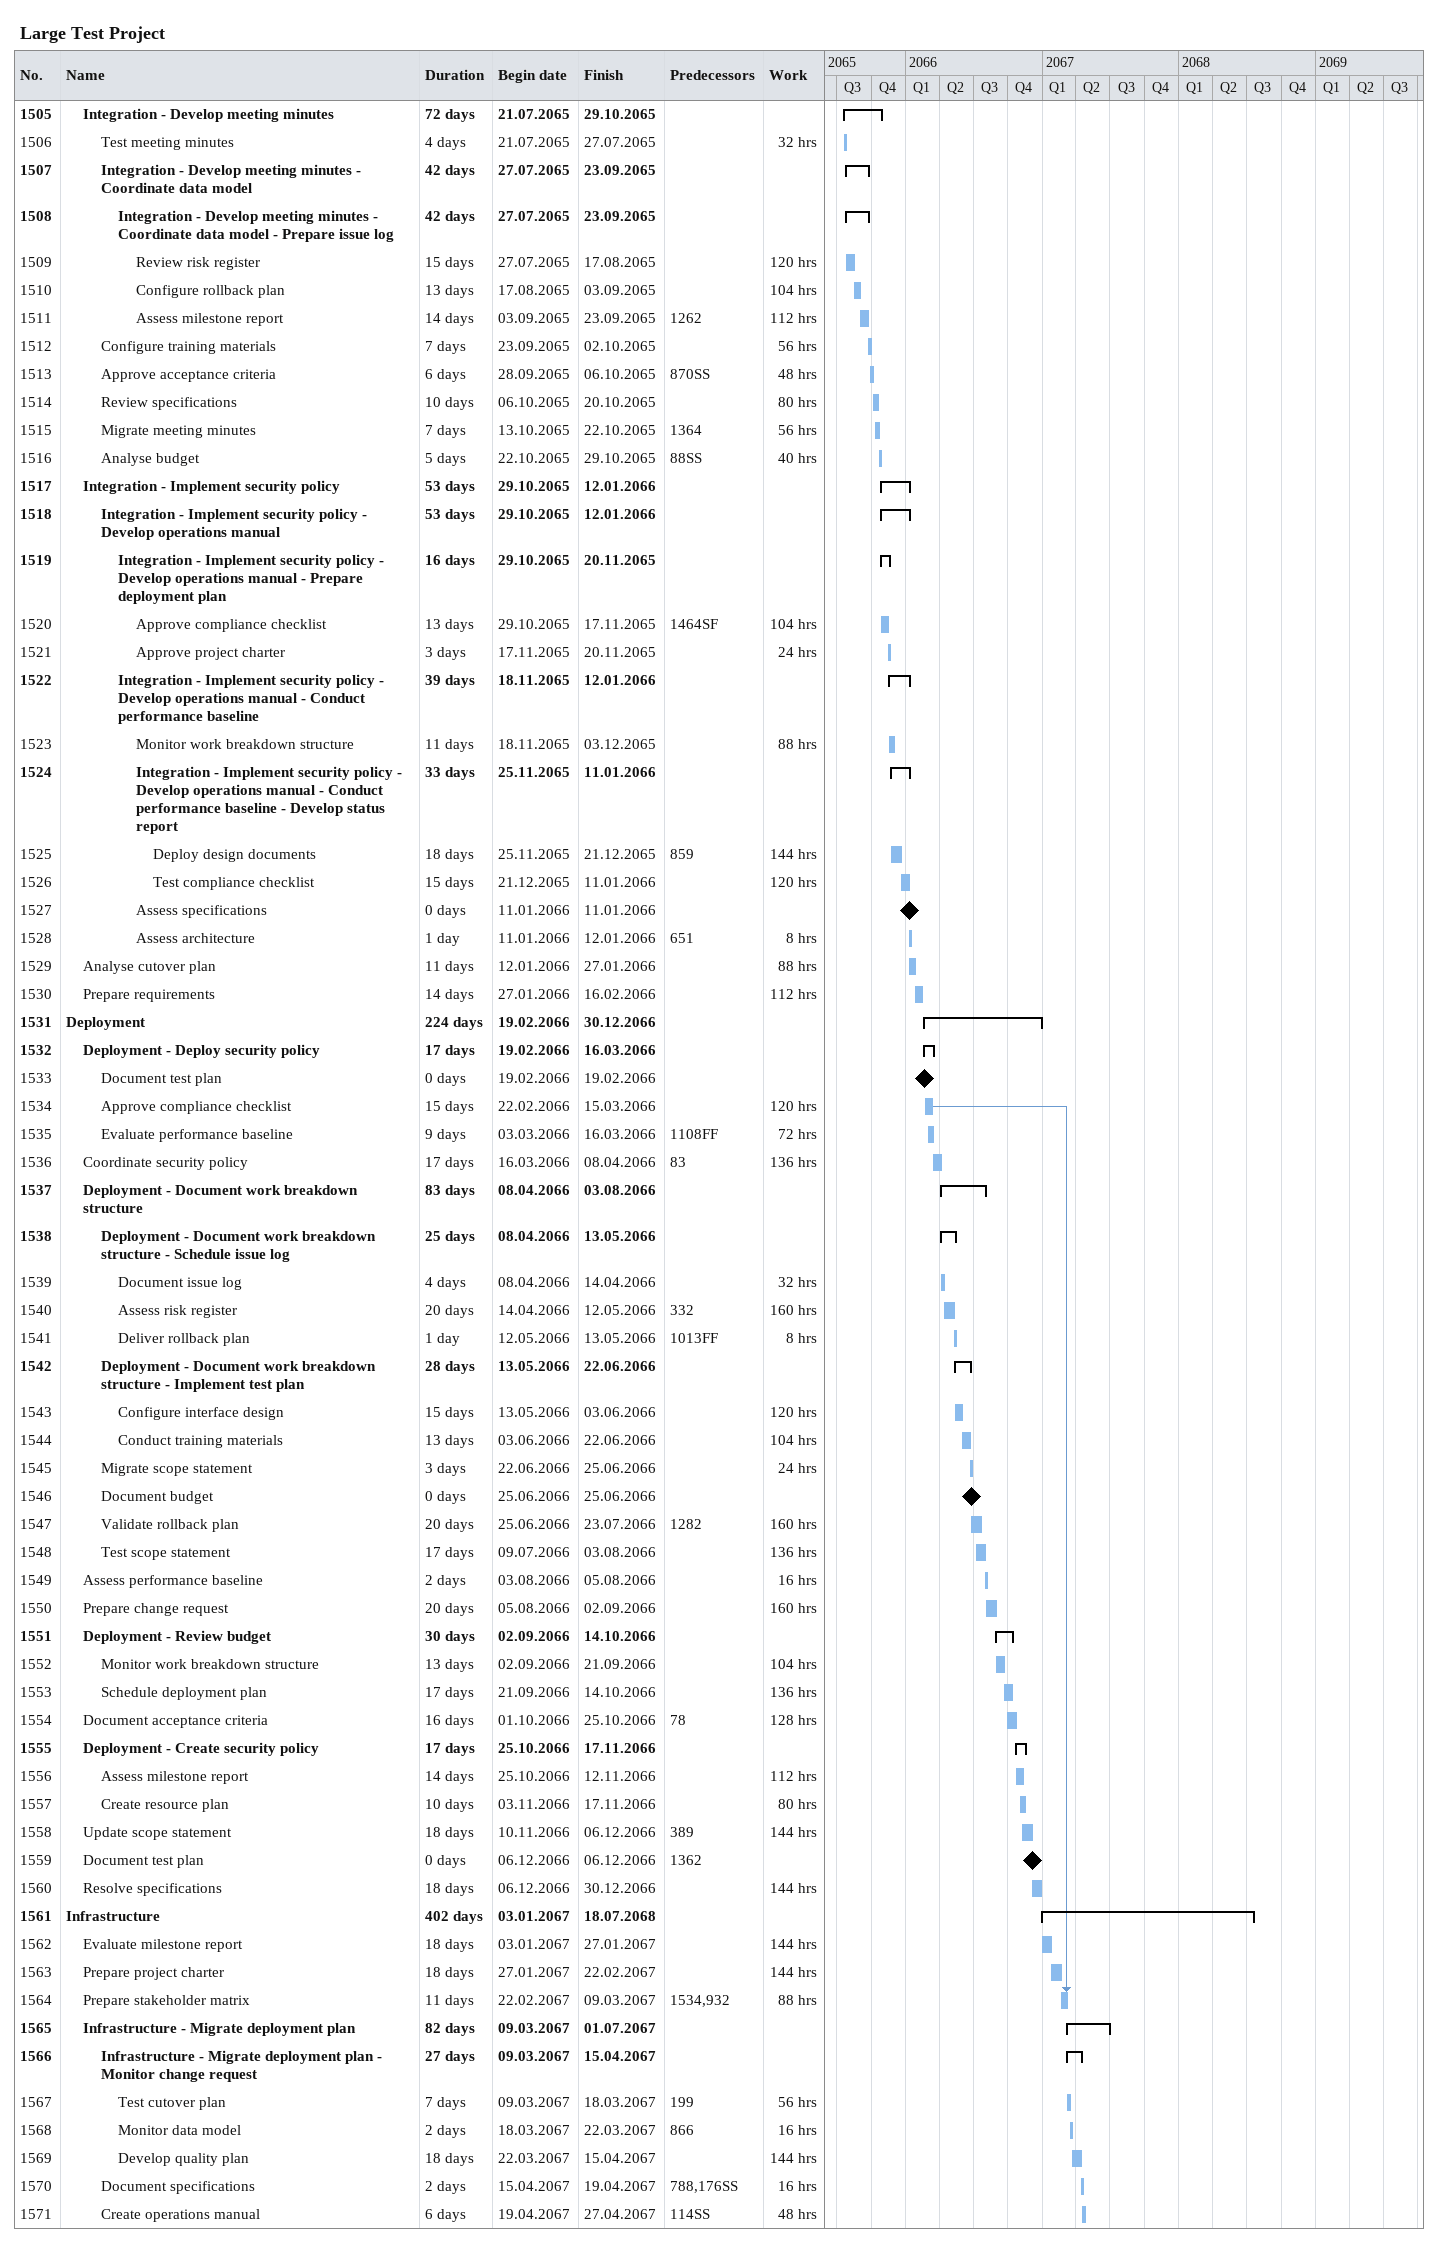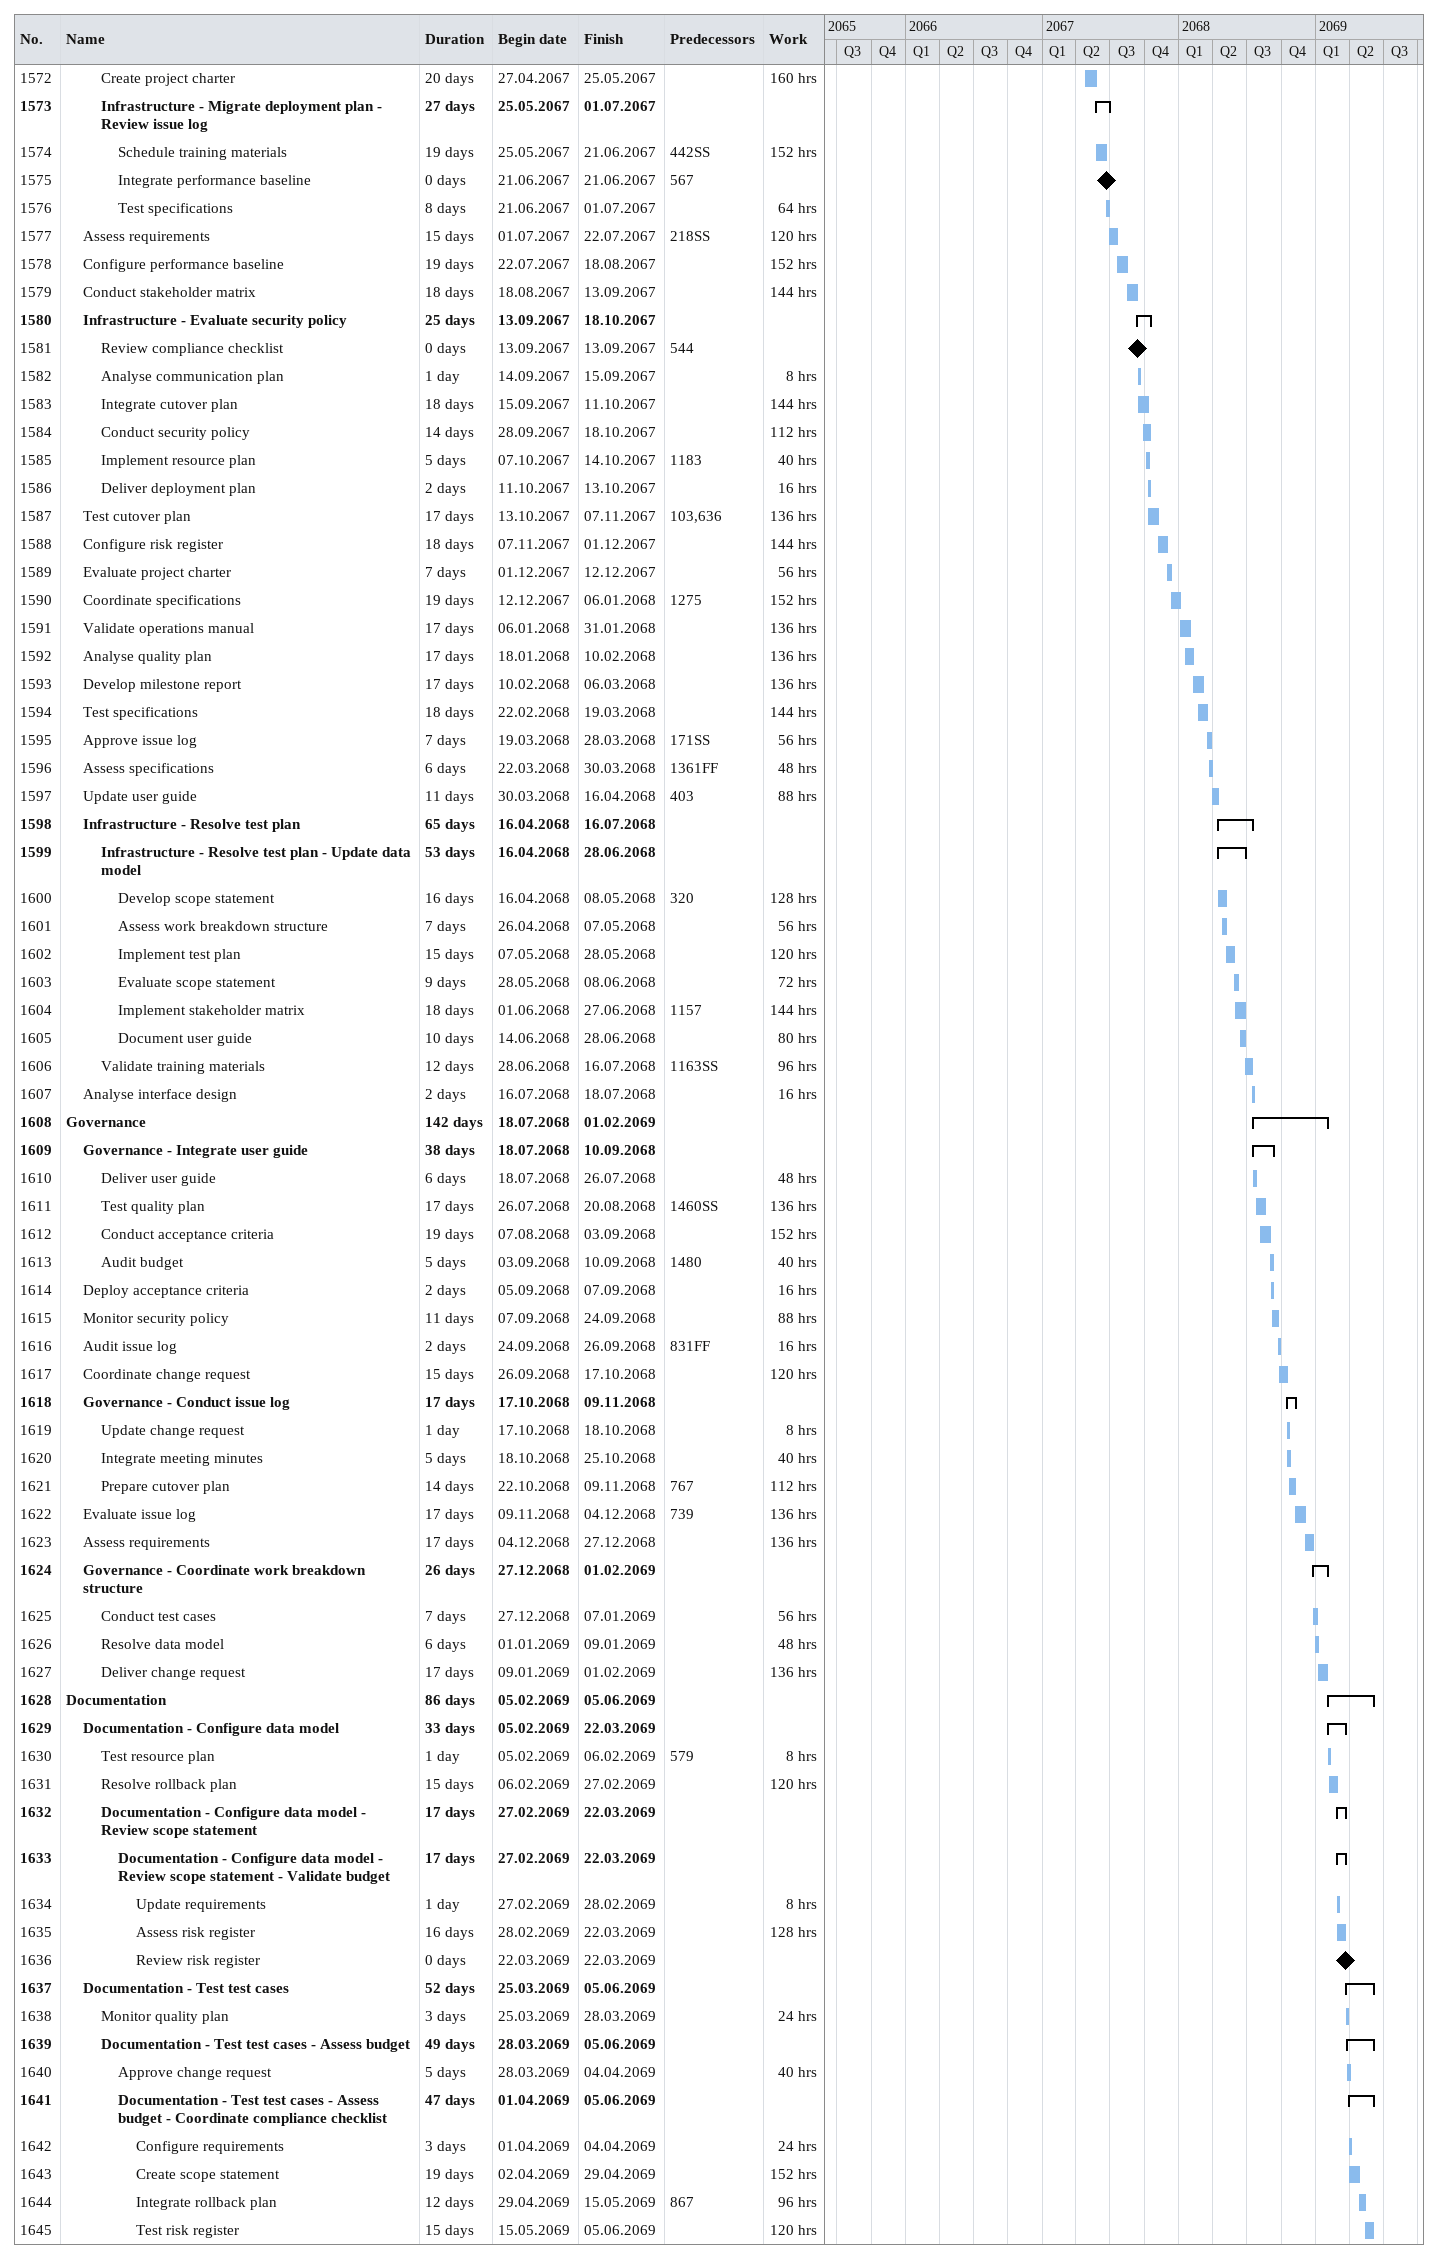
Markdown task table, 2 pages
Large Test Project

| ID | Level | Task | Duration | Start | Finish | Predecessors | Work (h) |
|---|---|---|---|---|---|---|---|
| 1505 | 2 | **Integration - Develop meeting minutes** | 72d | 2065-07-21 | 2065-10-29 |  |  |
| 1506 | 3 | Test meeting minutes | 4d | 2065-07-21 | 2065-07-27 |  | 32 |
| 1507 | 3 | **Integration - Develop meeting minutes - Coordinate data model** | 42d | 2065-07-27 | 2065-09-23 |  |  |
| 1508 | 4 | **Integration - Develop meeting minutes - Coordinate data model - Prepare issue log** | 42d | 2065-07-27 | 2065-09-23 |  |  |
| 1509 | 5 | Review risk register | 15d | 2065-07-27 | 2065-08-17 |  | 120 |
| 1510 | 5 | Configure rollback plan | 13d | 2065-08-17 | 2065-09-03 |  | 104 |
| 1511 | 5 | Assess milestone report | 14d | 2065-09-03 | 2065-09-23 | 1262 | 112 |
| 1512 | 3 | Configure training materials | 7d | 2065-09-23 | 2065-10-02 |  | 56 |
| 1513 | 3 | Approve acceptance criteria | 6d | 2065-09-28 | 2065-10-06 | 870SS | 48 |
| 1514 | 3 | Review specifications | 10d | 2065-10-06 | 2065-10-20 |  | 80 |
| 1515 | 3 | Migrate meeting minutes | 7d | 2065-10-13 | 2065-10-22 | 1364 | 56 |
| 1516 | 3 | Analyse budget | 5d | 2065-10-22 | 2065-10-29 | 88SS | 40 |
| 1517 | 2 | **Integration - Implement security policy** | 53d | 2065-10-29 | 2066-01-12 |  |  |
| 1518 | 3 | **Integration - Implement security policy - Develop operations manual** | 53d | 2065-10-29 | 2066-01-12 |  |  |
| 1519 | 4 | **Integration - Implement security policy - Develop operations manual - Prepare deployment plan** | 16d | 2065-10-29 | 2065-11-20 |  |  |
| 1520 | 5 | Approve compliance checklist | 13d | 2065-10-29 | 2065-11-17 | 1464SF | 104 |
| 1521 | 5 | Approve project charter | 3d | 2065-11-17 | 2065-11-20 |  | 24 |
| 1522 | 4 | **Integration - Implement security policy - Develop operations manual - Conduct performance baseline** | 39d | 2065-11-18 | 2066-01-12 |  |  |
| 1523 | 5 | Monitor work breakdown structure | 11d | 2065-11-18 | 2065-12-03 |  | 88 |
| 1524 | 5 | **Integration - Implement security policy - Develop operations manual - Conduct performance baseline - Develop status report** | 33d | 2065-11-25 | 2066-01-11 |  |  |
| 1525 | 6 | Deploy design documents | 18d | 2065-11-25 | 2065-12-21 | 859 | 144 |
| 1526 | 6 | Test compliance checklist | 15d | 2065-12-21 | 2066-01-11 |  | 120 |
| 1527 | 5 | Assess specifications | 0d | 2066-01-11 | 2066-01-11 |  |  |
| 1528 | 5 | Assess architecture | 1d | 2066-01-11 | 2066-01-12 | 651 | 8 |
| 1529 | 2 | Analyse cutover plan | 11d | 2066-01-12 | 2066-01-27 |  | 88 |
| 1530 | 2 | Prepare requirements | 14d | 2066-01-27 | 2066-02-16 |  | 112 |
| 1531 | 1 | **Deployment** | 224d | 2066-02-19 | 2066-12-30 |  |  |
| 1532 | 2 | **Deployment - Deploy security policy** | 17d | 2066-02-19 | 2066-03-16 |  |  |
| 1533 | 3 | Document test plan | 0d | 2066-02-19 | 2066-02-19 |  |  |
| 1534 | 3 | Approve compliance checklist | 15d | 2066-02-22 | 2066-03-15 |  | 120 |
| 1535 | 3 | Evaluate performance baseline | 9d | 2066-03-03 | 2066-03-16 | 1108FF | 72 |
| 1536 | 2 | Coordinate security policy | 17d | 2066-03-16 | 2066-04-08 | 83 | 136 |
| 1537 | 2 | **Deployment - Document work breakdown structure** | 83d | 2066-04-08 | 2066-08-03 |  |  |
| 1538 | 3 | **Deployment - Document work breakdown structure - Schedule issue log** | 25d | 2066-04-08 | 2066-05-13 |  |  |
| 1539 | 4 | Document issue log | 4d | 2066-04-08 | 2066-04-14 |  | 32 |
| 1540 | 4 | Assess risk register | 20d | 2066-04-14 | 2066-05-12 | 332 | 160 |
| 1541 | 4 | Deliver rollback plan | 1d | 2066-05-12 | 2066-05-13 | 1013FF | 8 |
| 1542 | 3 | **Deployment - Document work breakdown structure - Implement test plan** | 28d | 2066-05-13 | 2066-06-22 |  |  |
| 1543 | 4 | Configure interface design | 15d | 2066-05-13 | 2066-06-03 |  | 120 |
| 1544 | 4 | Conduct training materials | 13d | 2066-06-03 | 2066-06-22 |  | 104 |
| 1545 | 3 | Migrate scope statement | 3d | 2066-06-22 | 2066-06-25 |  | 24 |
| 1546 | 3 | Document budget | 0d | 2066-06-25 | 2066-06-25 |  |  |
| 1547 | 3 | Validate rollback plan | 20d | 2066-06-25 | 2066-07-23 | 1282 | 160 |
| 1548 | 3 | Test scope statement | 17d | 2066-07-09 | 2066-08-03 |  | 136 |
| 1549 | 2 | Assess performance baseline | 2d | 2066-08-03 | 2066-08-05 |  | 16 |
| 1550 | 2 | Prepare change request | 20d | 2066-08-05 | 2066-09-02 |  | 160 |
| 1551 | 2 | **Deployment - Review budget** | 30d | 2066-09-02 | 2066-10-14 |  |  |
| 1552 | 3 | Monitor work breakdown structure | 13d | 2066-09-02 | 2066-09-21 |  | 104 |
| 1553 | 3 | Schedule deployment plan | 17d | 2066-09-21 | 2066-10-14 |  | 136 |
| 1554 | 2 | Document acceptance criteria | 16d | 2066-10-01 | 2066-10-25 | 78 | 128 |
| 1555 | 2 | **Deployment - Create security policy** | 17d | 2066-10-25 | 2066-11-17 |  |  |
| 1556 | 3 | Assess milestone report | 14d | 2066-10-25 | 2066-11-12 |  | 112 |
| 1557 | 3 | Create resource plan | 10d | 2066-11-03 | 2066-11-17 |  | 80 |
| 1558 | 2 | Update scope statement | 18d | 2066-11-10 | 2066-12-06 | 389 | 144 |
| 1559 | 2 | Document test plan | 0d | 2066-12-06 | 2066-12-06 | 1362 |  |
| 1560 | 2 | Resolve specifications | 18d | 2066-12-06 | 2066-12-30 |  | 144 |
| 1561 | 1 | **Infrastructure** | 402d | 2067-01-03 | 2068-07-18 |  |  |
| 1562 | 2 | Evaluate milestone report | 18d | 2067-01-03 | 2067-01-27 |  | 144 |
| 1563 | 2 | Prepare project charter | 18d | 2067-01-27 | 2067-02-22 |  | 144 |
| 1564 | 2 | Prepare stakeholder matrix | 11d | 2067-02-22 | 2067-03-09 | 1534, 932 | 88 |
| 1565 | 2 | **Infrastructure - Migrate deployment plan** | 82d | 2067-03-09 | 2067-07-01 |  |  |
| 1566 | 3 | **Infrastructure - Migrate deployment plan - Monitor change request** | 27d | 2067-03-09 | 2067-04-15 |  |  |
| 1567 | 4 | Test cutover plan | 7d | 2067-03-09 | 2067-03-18 | 199 | 56 |
| 1568 | 4 | Monitor data model | 2d | 2067-03-18 | 2067-03-22 | 866 | 16 |
| 1569 | 4 | Develop quality plan | 18d | 2067-03-22 | 2067-04-15 |  | 144 |
| 1570 | 3 | Document specifications | 2d | 2067-04-15 | 2067-04-19 | 788, 176SS | 16 |
| 1571 | 3 | Create operations manual | 6d | 2067-04-19 | 2067-04-27 | 114SS | 48 |
| 1572 | 3 | Create project charter | 20d | 2067-04-27 | 2067-05-25 |  | 160 |
| 1573 | 3 | **Infrastructure - Migrate deployment plan - Review issue log** | 27d | 2067-05-25 | 2067-07-01 |  |  |
| 1574 | 4 | Schedule training materials | 19d | 2067-05-25 | 2067-06-21 | 442SS | 152 |
| 1575 | 4 | Integrate performance baseline | 0d | 2067-06-21 | 2067-06-21 | 567 |  |
| 1576 | 4 | Test specifications | 8d | 2067-06-21 | 2067-07-01 |  | 64 |
| 1577 | 2 | Assess requirements | 15d | 2067-07-01 | 2067-07-22 | 218SS | 120 |
| 1578 | 2 | Configure performance baseline | 19d | 2067-07-22 | 2067-08-18 |  | 152 |
| 1579 | 2 | Conduct stakeholder matrix | 18d | 2067-08-18 | 2067-09-13 |  | 144 |
| 1580 | 2 | **Infrastructure - Evaluate security policy** | 25d | 2067-09-13 | 2067-10-18 |  |  |
| 1581 | 3 | Review compliance checklist | 0d | 2067-09-13 | 2067-09-13 | 544 |  |
| 1582 | 3 | Analyse communication plan | 1d | 2067-09-14 | 2067-09-15 |  | 8 |
| 1583 | 3 | Integrate cutover plan | 18d | 2067-09-15 | 2067-10-11 |  | 144 |
| 1584 | 3 | Conduct security policy | 14d | 2067-09-28 | 2067-10-18 |  | 112 |
| 1585 | 3 | Implement resource plan | 5d | 2067-10-07 | 2067-10-14 | 1183 | 40 |
| 1586 | 3 | Deliver deployment plan | 2d | 2067-10-11 | 2067-10-13 |  | 16 |
| 1587 | 2 | Test cutover plan | 17d | 2067-10-13 | 2067-11-07 | 103, 636 | 136 |
| 1588 | 2 | Configure risk register | 18d | 2067-11-07 | 2067-12-01 |  | 144 |
| 1589 | 2 | Evaluate project charter | 7d | 2067-12-01 | 2067-12-12 |  | 56 |
| 1590 | 2 | Coordinate specifications | 19d | 2067-12-12 | 2068-01-06 | 1275 | 152 |
| 1591 | 2 | Validate operations manual | 17d | 2068-01-06 | 2068-01-31 |  | 136 |
| 1592 | 2 | Analyse quality plan | 17d | 2068-01-18 | 2068-02-10 |  | 136 |
| 1593 | 2 | Develop milestone report | 17d | 2068-02-10 | 2068-03-06 |  | 136 |
| 1594 | 2 | Test specifications | 18d | 2068-02-22 | 2068-03-19 |  | 144 |
| 1595 | 2 | Approve issue log | 7d | 2068-03-19 | 2068-03-28 | 171SS | 56 |
| 1596 | 2 | Assess specifications | 6d | 2068-03-22 | 2068-03-30 | 1361FF | 48 |
| 1597 | 2 | Update user guide | 11d | 2068-03-30 | 2068-04-16 | 403 | 88 |
| 1598 | 2 | **Infrastructure - Resolve test plan** | 65d | 2068-04-16 | 2068-07-16 |  |  |
| 1599 | 3 | **Infrastructure - Resolve test plan - Update data model** | 53d | 2068-04-16 | 2068-06-28 |  |  |
| 1600 | 4 | Develop scope statement | 16d | 2068-04-16 | 2068-05-08 | 320 | 128 |
| 1601 | 4 | Assess work breakdown structure | 7d | 2068-04-26 | 2068-05-07 |  | 56 |
| 1602 | 4 | Implement test plan | 15d | 2068-05-07 | 2068-05-28 |  | 120 |
| 1603 | 4 | Evaluate scope statement | 9d | 2068-05-28 | 2068-06-08 |  | 72 |
| 1604 | 4 | Implement stakeholder matrix | 18d | 2068-06-01 | 2068-06-27 | 1157 | 144 |
| 1605 | 4 | Document user guide | 10d | 2068-06-14 | 2068-06-28 |  | 80 |
| 1606 | 3 | Validate training materials | 12d | 2068-06-28 | 2068-07-16 | 1163SS | 96 |
| 1607 | 2 | Analyse interface design | 2d | 2068-07-16 | 2068-07-18 |  | 16 |
| 1608 | 1 | **Governance** | 142d | 2068-07-18 | 2069-02-01 |  |  |
| 1609 | 2 | **Governance - Integrate user guide** | 38d | 2068-07-18 | 2068-09-10 |  |  |
| 1610 | 3 | Deliver user guide | 6d | 2068-07-18 | 2068-07-26 |  | 48 |
| 1611 | 3 | Test quality plan | 17d | 2068-07-26 | 2068-08-20 | 1460SS | 136 |
| 1612 | 3 | Conduct acceptance criteria | 19d | 2068-08-07 | 2068-09-03 |  | 152 |
| 1613 | 3 | Audit budget | 5d | 2068-09-03 | 2068-09-10 | 1480 | 40 |
| 1614 | 2 | Deploy acceptance criteria | 2d | 2068-09-05 | 2068-09-07 |  | 16 |
| 1615 | 2 | Monitor security policy | 11d | 2068-09-07 | 2068-09-24 |  | 88 |
| 1616 | 2 | Audit issue log | 2d | 2068-09-24 | 2068-09-26 | 831FF | 16 |
| 1617 | 2 | Coordinate change request | 15d | 2068-09-26 | 2068-10-17 |  | 120 |
| 1618 | 2 | **Governance - Conduct issue log** | 17d | 2068-10-17 | 2068-11-09 |  |  |
| 1619 | 3 | Update change request | 1d | 2068-10-17 | 2068-10-18 |  | 8 |
| 1620 | 3 | Integrate meeting minutes | 5d | 2068-10-18 | 2068-10-25 |  | 40 |
| 1621 | 3 | Prepare cutover plan | 14d | 2068-10-22 | 2068-11-09 | 767 | 112 |
| 1622 | 2 | Evaluate issue log | 17d | 2068-11-09 | 2068-12-04 | 739 | 136 |
| 1623 | 2 | Assess requirements | 17d | 2068-12-04 | 2068-12-27 |  | 136 |
| 1624 | 2 | **Governance - Coordinate work breakdown structure** | 26d | 2068-12-27 | 2069-02-01 |  |  |
| 1625 | 3 | Conduct test cases | 7d | 2068-12-27 | 2069-01-07 |  | 56 |
| 1626 | 3 | Resolve data model | 6d | 2069-01-01 | 2069-01-09 |  | 48 |
| 1627 | 3 | Deliver change request | 17d | 2069-01-09 | 2069-02-01 |  | 136 |
| 1628 | 1 | **Documentation** | 86d | 2069-02-05 | 2069-06-05 |  |  |
| 1629 | 2 | **Documentation - Configure data model** | 33d | 2069-02-05 | 2069-03-22 |  |  |
| 1630 | 3 | Test resource plan | 1d | 2069-02-05 | 2069-02-06 | 579 | 8 |
| 1631 | 3 | Resolve rollback plan | 15d | 2069-02-06 | 2069-02-27 |  | 120 |
| 1632 | 3 | **Documentation - Configure data model - Review scope statement** | 17d | 2069-02-27 | 2069-03-22 |  |  |
| 1633 | 4 | **Documentation - Configure data model - Review scope statement - Validate budget** | 17d | 2069-02-27 | 2069-03-22 |  |  |
| 1634 | 5 | Update requirements | 1d | 2069-02-27 | 2069-02-28 |  | 8 |
| 1635 | 5 | Assess risk register | 16d | 2069-02-28 | 2069-03-22 |  | 128 |
| 1636 | 5 | Review risk register | 0d | 2069-03-22 | 2069-03-22 |  |  |
| 1637 | 2 | **Documentation - Test test cases** | 52d | 2069-03-25 | 2069-06-05 |  |  |
| 1638 | 3 | Monitor quality plan | 3d | 2069-03-25 | 2069-03-28 |  | 24 |
| 1639 | 3 | **Documentation - Test test cases - Assess budget** | 49d | 2069-03-28 | 2069-06-05 |  |  |
| 1640 | 4 | Approve change request | 5d | 2069-03-28 | 2069-04-04 |  | 40 |
| 1641 | 4 | **Documentation - Test test cases - Assess budget - Coordinate compliance checklist** | 47d | 2069-04-01 | 2069-06-05 |  |  |
| 1642 | 5 | Configure requirements | 3d | 2069-04-01 | 2069-04-04 |  | 24 |
| 1643 | 5 | Create scope statement | 19d | 2069-04-02 | 2069-04-29 |  | 152 |
| 1644 | 5 | Integrate rollback plan | 12d | 2069-04-29 | 2069-05-15 | 867 | 96 |
| 1645 | 5 | Test risk register | 15d | 2069-05-15 | 2069-06-05 |  | 120 |
